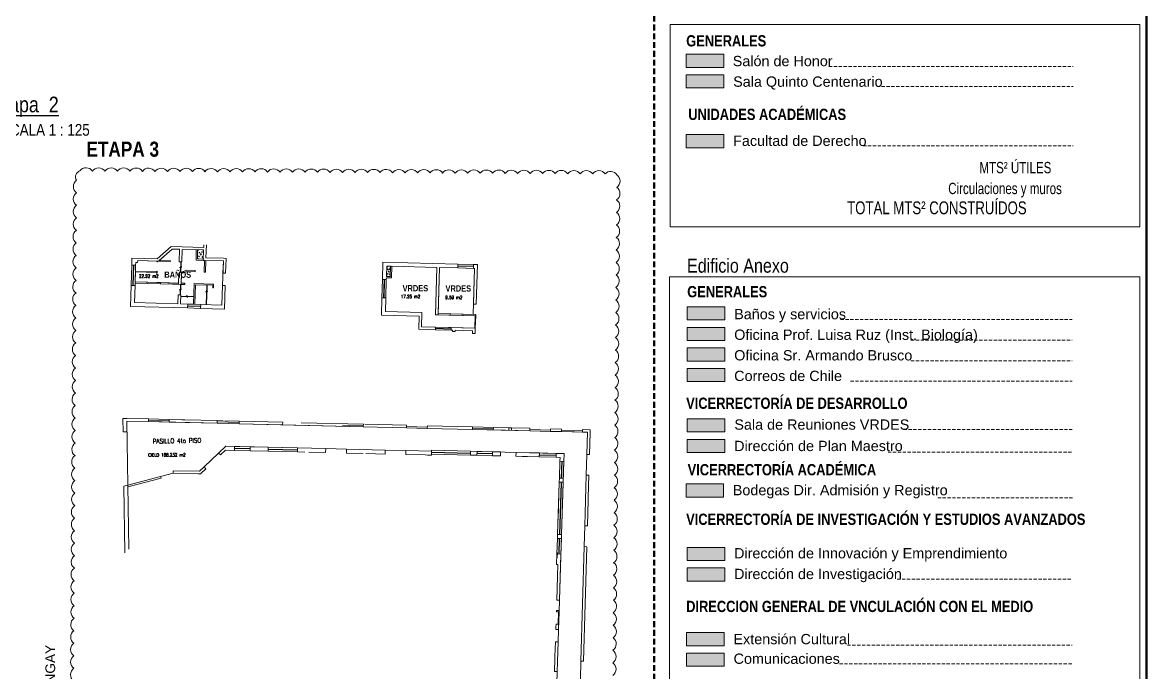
# Model space of a CAD drawing. Header units: millimetres. Extents: x -11418 to -10492, y 10656 to 11360.
# Drawn here: x -10578.1 to -10491.6, y 11215 to 11265.1 of the extents above; entities that cross this region are included whole.
import ezdxf

# ---------------------------------------------------------------- set-up
doc = ezdxf.new("R2010")
doc.units = ezdxf.units.MM
doc.linetypes.add('CONTINUA', pattern=[0])
doc.linetypes.add('DASHED2', pattern=[0.375, 0.25, -0.125])
doc.layers.get('0').update_dxf_attribs({"lineweight": 0})
for name, color, linetype, lineweight in [('0 RECINTOS SUBUTILIZADOS', 60, 'Continuous', 18), ('0_ id salas de clases', 7, 'Continuous', 9), ('0_ muros', 7, 'Continuous', 20), ('0_ muros 2', 7, 'Continuous', 9), ('0_ tabiques', 7, 'Continuous', 9), ('0_ ventanas', 250, 'Continuous', 0), ('MUROS', 7, 'Continuous', 18), ('proyección', 252, 'CONTINUA', 5)]:
    doc.layers.add(name, color=color, linetype=linetype, lineweight=lineweight)
for name, color, linetype in [('0.5 AMARILLO-MUROS', 2, 'Continuous'), ('CUBIERTA', 8, 'Continuous'), ('MURO EXISTENTE', 3, 'Continuous'), ('PAVIMENTOS', 8, 'Continuous'), ('TEXTO', 6, 'Continuous'), ('x_ hatch baños', 130, 'Continuous'), ('z2_ hatch direccioón de personal y perfeccionamiento académico', 56, 'Continuous'), ('z6_ hatch marketing y vínculos', 181, 'Continuous')]:
    doc.layers.add(name, color=color, linetype=linetype)
for name, color, linetype, true_color in [('HATCH DERECHO', 7, 'Continuous', 0x7f7848), ('y_ hatch salones generales', 7, 'Continuous', 0xdf5620), ('y_ salones', 7, 'Continuous', 0xe1da94), ('z3_ hatch procesos docentes', 7, 'Continuous', 0xe5a861), ('z4_ Dirección de investigación e innovación', 7, 'Continuous', 0xc6c8a7)]:
    doc.layers.add(name, color=color, linetype=linetype, true_color=true_color)
doc.styles.add('1', font='romans.shx', dxfattribs={"height": 40})
doc.styles.add('PATO', font='romans.shx', dxfattribs={"height": 0.22})
doc.styles.get("Standard").update_dxf_attribs({"font": 'romans.shx'})
doc.linetypes.add('BATTING', pattern='A,0.00254,-2.54,[134,ltypeshp.shx,S=2.54,R=0,X=-2.54,Y=0],-5.08,[134,ltypeshp.shx,S=2.54,R=180,X=2.54,Y=0],-2.54', length=10.16254)

msp = doc.modelspace()

# ---------------------------------------------------------------- hatches: boundary and pattern name
at = {"true_color": 0x997f56}
msp.add_hatch(color=45, dxfattribs=at).paths.add_polyline_path([(-10524.029, 11237.427), (-10524.029, 11238.435), (-10526.909, 11238.435), (-10526.909, 11237.427)])
at = {"true_color": 0xfc9369}
msp.add_hatch(color=21, dxfattribs=at).paths.add_polyline_path([(-10524.12, 11229.555), (-10527, 11229.555), (-10527, 11228.547), (-10524.12, 11228.547)])
at = {"layer": '0 RECINTOS SUBUTILIZADOS', "true_color": 0x96ff2e}
for points in [[(-10524.029, 11240.595), (-10524.029, 11241.603), (-10526.909, 11241.603), (-10526.909, 11240.595)], [(-10524.029, 11239.011), (-10524.029, 11240.019), (-10526.909, 11240.019), (-10526.909, 11239.011)]]:
    msp.add_hatch(color=70, dxfattribs=at).paths.add_polyline_path(points)
at = {"layer": 'HATCH DERECHO'}
msp.add_hatch(color=256, dxfattribs=at).paths.add_polyline_path([(-10524.109, 11255.424), (-10524.109, 11256.432), (-10526.989, 11256.432), (-10526.989, 11255.424)])
at = {"layer": 'x_ hatch baños'}
msp.add_hatch(color=256, dxfattribs=at).paths.add_polyline_path([(-10524.029, 11242.179), (-10524.029, 11243.187), (-10526.909, 11243.187), (-10526.909, 11242.179)])
at = {"layer": 'y_ hatch salones generales'}
msp.add_hatch(color=256, dxfattribs=at).paths.add_polyline_path([(-10524.109, 11262.611), (-10526.989, 11262.611), (-10526.989, 11261.603), (-10524.109, 11261.603)])
at = {"layer": 'y_ salones'}
msp.add_hatch(color=256, dxfattribs=at).paths.add_polyline_path([(-10524.109, 11260.019), (-10524.109, 11261.027), (-10526.989, 11261.027), (-10526.989, 11260.019)])
at = {"layer": 'z2_ hatch direccioón de personal y perfeccionamiento académico'}
for points in [[(-10524.029, 11234.559), (-10526.909, 11234.559), (-10526.909, 11233.551), (-10524.029, 11233.551)], [(-10524.029, 11231.967), (-10524.029, 11232.975), (-10526.909, 11232.975), (-10526.909, 11231.967)]]:
    msp.add_hatch(color=256, dxfattribs=at).paths.add_polyline_path(points)
at = {"layer": 'z4_ Dirección de investigación e innovación'}
for points in [[(-10524.029, 11223.664), (-10524.029, 11224.672), (-10526.909, 11224.672), (-10526.909, 11223.664)], [(-10524.029, 11222.08), (-10524.029, 11223.088), (-10526.909, 11223.088), (-10526.909, 11222.08)]]:
    msp.add_hatch(color=256, dxfattribs=at).paths.add_polyline_path(points)
at = {"layer": 'z6_ hatch marketing y vínculos'}
for points in [[(-10524.085, 11217.106), (-10524.085, 11218.114), (-10526.965, 11218.114), (-10526.965, 11217.106)], [(-10524.085, 11216.545), (-10526.965, 11216.545), (-10526.965, 11215.537), (-10524.085, 11215.537)]]:
    msp.add_hatch(color=256, dxfattribs=at).paths.add_polyline_path(points)

# ---------------------------------------------------------------- linework, layer by layer
for p, q in [((-10564.706, 11247.572), (-10564.729, 11246.771)), ((-10564.606, 11247.569), (-10564.626, 11246.868)), ((-10566.699, 11246.719), (-10566.701, 11246.669)), ((-10564.729, 11246.771), (-10564.167, 11246.756)), ((-10564.626, 11246.868), (-10564.164, 11246.856)), ((-10564.1, 11245.856), (-10564.071, 11246.753)), ((-10564, 11245.853), (-10563.971, 11246.751)), ((-10563.44, 11244.635), (-10563.433, 11244.837)), ((-10563.43, 11244.94), (-10563.43, 11244.94)), ((-10563.39, 11244.634), (-10563.38, 11244.938)), ((-10543.198, 11242.482), (-10546.097, 11242.565)), ((-10543.195, 11242.582), (-10546.094, 11242.666)), ((-10543.198, 11242.482), (-10543.195, 11242.582)), ((-10534.385, 11233.723), (-10534.985, 11233.738)), ((-10538.303, 11231.64), (-10539.629, 11231.672)), ((-10537.003, 11231.608), (-10538.303, 11231.64)), ((-10536.704, 11231.601), (-10537.003, 11231.608)), ((-10536.756, 11230.004), (-10536.714, 11231.303)), ((-10536.714, 11231.303), (-10536.704, 11231.601)), ((-10536.858, 11226.823), (-10536.765, 11229.704)), ((-10536.765, 11229.704), (-10536.756, 11230.004)), ((-10536.987, 11219.714), (-10536.984, 11219.814)), ((-10536.787, 11219.708), (-10536.987, 11219.714)), ((-10536.784, 11219.808), (-10536.984, 11219.814)), ((-10536.787, 11219.708), (-10536.784, 11219.808)), ((-10534.897, 11215.925), (-10535.097, 11215.931)), ((-10535.097, 11215.931), (-10534.897, 11215.925))]:
    msp.add_line(p, q)
at = {"color": 250, "linetype": 'DASHED2'}
msp.add_line((-10507.63, 11228.475), (-10497.162, 11228.475), dxfattribs=at)
at = {"color": 251, "linetype": 'CONTINUA', "lineweight": 50, "ltscale": 1.8, "flags": 128}
msp.add_lwpolyline([(-10687.871, 11171.972), (-10499.007, 11171.972, 0.414214), (-10491.562, 11179.416), (-10491.562, 11285.285), (-10687.871, 11285.285)], format="xyb", close=True, dxfattribs=at)
at = {"color": 251, "linetype": 'DASHED2', "lineweight": 50, "ltscale": 1.8, "flags": 128}
msp.add_lwpolyline([(-10529.471, 11171.972), (-10529.471, 11285.285)], dxfattribs=at)
for points in [[(-10526.989, 11262.611), (-10524.109, 11262.611), (-10524.109, 11261.603), (-10526.989, 11261.603)], [(-10526.989, 11262.611), (-10524.109, 11262.611), (-10524.109, 11261.603), (-10526.989, 11261.603)], [(-10526.989, 11262.611), (-10524.109, 11262.611), (-10524.109, 11261.603), (-10526.989, 11261.603)], [(-10526.989, 11261.027), (-10524.109, 11261.027), (-10524.109, 11260.019), (-10526.989, 11260.019)], [(-10526.989, 11261.027), (-10524.109, 11261.027), (-10524.109, 11260.019), (-10526.989, 11260.019)], [(-10526.989, 11256.432), (-10524.109, 11256.432), (-10524.109, 11255.424), (-10526.989, 11255.424)], [(-10526.909, 11243.187), (-10524.029, 11243.187), (-10524.029, 11242.179), (-10526.909, 11242.179)], [(-10526.909, 11241.603), (-10524.029, 11241.603), (-10524.029, 11240.595), (-10526.909, 11240.595)], [(-10526.909, 11240.019), (-10524.029, 11240.019), (-10524.029, 11239.011), (-10526.909, 11239.011)], [(-10526.909, 11238.435), (-10524.029, 11238.435), (-10524.029, 11237.427), (-10526.909, 11237.427)], [(-10526.909, 11234.559), (-10524.029, 11234.559), (-10524.029, 11233.551), (-10526.909, 11233.551)], [(-10526.909, 11234.559), (-10524.029, 11234.559), (-10524.029, 11233.551), (-10526.909, 11233.551)], [(-10526.909, 11232.975), (-10524.029, 11232.975), (-10524.029, 11231.967), (-10526.909, 11231.967)], [(-10527, 11229.555), (-10524.12, 11229.555), (-10524.12, 11228.547), (-10527, 11228.547)], [(-10527, 11229.555), (-10524.12, 11229.555), (-10524.12, 11228.547), (-10527, 11228.547)], [(-10526.909, 11224.672), (-10524.029, 11224.672), (-10524.029, 11223.664), (-10526.909, 11223.664)], [(-10526.909, 11223.088), (-10524.029, 11223.088), (-10524.029, 11222.08), (-10526.909, 11222.08)], [(-10526.965, 11218.114), (-10524.085, 11218.114), (-10524.085, 11217.106), (-10526.965, 11217.106)], [(-10526.965, 11216.545), (-10524.085, 11216.545), (-10524.085, 11215.537), (-10526.965, 11215.537)], [(-10526.965, 11216.545), (-10524.085, 11216.545), (-10524.085, 11215.537), (-10526.965, 11215.537)]]:
    msp.add_lwpolyline(points, close=True)
at = {"color": 250, "linetype": 'DASHED2'}
for points in [[(-10516.005, 11261.66), (-10497.197, 11261.66)], [(-10512.332, 11260.128), (-10497.197, 11260.128)], [(-10513.377, 11255.563), (-10497.197, 11255.563)], [(-10515.113, 11242.205), (-10497.277, 11242.205)], [(-10509.696, 11240.621), (-10497.277, 11240.621)], [(-10509.696, 11239.037), (-10497.277, 11239.037)], [(-10514.346, 11237.453), (-10497.277, 11237.453)], [(-10510.263, 11233.734), (-10497.277, 11233.734)], [(-10511.456, 11232.012), (-10497.277, 11232.012)], [(-10510.757, 11222.221), (-10497.277, 11222.221)], [(-10514.587, 11217.151), (-10497.277, 11217.151)], [(-10515.197, 11215.721), (-10497.277, 11215.721)]]:
    msp.add_lwpolyline(points, dxfattribs=at)
at = {"color": 3, "linetype": 'BATTING'}
msp.add_lwpolyline([(-10532.652, 11214.827, 0.520567), (-10532.644, 11215.79, 0.520567), (-10532.636, 11216.753, 0.520567), (-10532.628, 11217.715, 0.520567), (-10532.62, 11218.678, 0.520567), (-10532.612, 11219.641, 0.520567), (-10532.604, 11220.604, 0.520567), (-10532.596, 11221.566, 0.520567), (-10532.588, 11222.529, 0.520567), (-10532.58, 11223.492, 0.520567), (-10532.573, 11224.454, 0.520567), (-10532.565, 11225.417, 0.520567), (-10532.557, 11226.38, 0.520567), (-10532.549, 11227.343, 0.520567), (-10532.541, 11228.305, 0.520567), (-10532.533, 11229.268, 0.520567), (-10532.525, 11230.231, 0.520567), (-10532.517, 11231.194, 0.520567), (-10532.509, 11232.156, 0.520567), (-10532.501, 11233.119, 0.520567), (-10532.493, 11234.082, 0.520567), (-10532.485, 11235.044, 0.520567), (-10532.478, 11236.007, 0.520567), (-10532.47, 11236.97, 0.520567), (-10532.462, 11237.933, 0.520567), (-10532.454, 11238.895, 0.520567), (-10532.446, 11239.858, 0.520567), (-10532.438, 11240.821, 0.520567), (-10532.43, 11241.784, 0.520567), (-10532.422, 11242.746, 0.520567), (-10532.414, 11243.709, 0.520567), (-10532.406, 11244.672, 0.520567), (-10532.398, 11245.634, 0.520567), (-10532.39, 11246.597, 0.520567), (-10532.382, 11247.56, 0.520567), (-10532.375, 11248.523, 0.520567), (-10532.367, 11249.485, 0.520567), (-10532.359, 11250.448, 0.520567), (-10532.351, 11251.411, 0.520567), (-10532.343, 11252.373, 0.520567), (-10532.335, 11253.336, 0.520567), (-10533.232, 11253.407, 0.520567), (-10534.194, 11253.412, 0.520567), (-10535.157, 11253.418, 0.520567), (-10536.12, 11253.423, 0.520567), (-10537.083, 11253.428, 0.520567), (-10538.045, 11253.434, 0.520567), (-10539.008, 11253.439, 0.520567), (-10539.971, 11253.444, 0.520567), (-10540.934, 11253.45, 0.520567), (-10541.896, 11253.455, 0.520567), (-10542.859, 11253.461, 0.520567), (-10543.822, 11253.466, 0.520567), (-10544.784, 11253.471, 0.520567), (-10545.747, 11253.477, 0.520567), (-10546.71, 11253.482, 0.520567), (-10547.673, 11253.487, 0.520567), (-10548.635, 11253.493, 0.520567), (-10549.598, 11253.498, 0.520567), (-10550.561, 11253.504, 0.520567), (-10551.524, 11253.509, 0.520567), (-10552.486, 11253.514, 0.520567), (-10553.449, 11253.52, 0.520567), (-10554.412, 11253.525, 0.520567), (-10555.375, 11253.531, 0.520567), (-10556.337, 11253.536, 0.520567), (-10557.3, 11253.541, 0.520567), (-10558.263, 11253.547, 0.520567), (-10559.226, 11253.552, 0.520567), (-10560.188, 11253.557, 0.520567), (-10561.151, 11253.563, 0.520567), (-10562.114, 11253.568, 0.520567), (-10563.077, 11253.574, 0.520567), (-10564.039, 11253.579, 0.520567), (-10565.002, 11253.584, 0.520567), (-10565.965, 11253.59, 0.520567), (-10566.928, 11253.595, 0.520567), (-10567.89, 11253.6, 0.520567), (-10568.853, 11253.606, 0.520567), (-10569.816, 11253.611, 0.520567), (-10570.779, 11253.617, 0.520567), (-10571.741, 11253.622, 0.520567), (-10572.704, 11253.627, 0.520567), (-10573.667, 11253.633, 0.520567), (-10573.916, 11252.916, 0.520567), (-10573.922, 11251.953, 0.520567), (-10573.927, 11250.991, 0.520567), (-10573.933, 11250.028, 0.520567), (-10573.939, 11249.065, 0.520567), (-10573.944, 11248.102, 0.520567), (-10573.95, 11247.14, 0.520567), (-10573.956, 11246.177, 0.520567), (-10573.962, 11245.214, 0.520567), (-10573.967, 11244.252, 0.520567), (-10573.973, 11243.289, 0.520567), (-10573.979, 11242.326, 0.520567), (-10573.985, 11241.363, 0.520567), (-10573.99, 11240.401, 0.520567), (-10573.996, 11239.438, 0.520567), (-10574.002, 11238.475, 0.520567), (-10574.008, 11237.512, 0.520567), (-10574.013, 11236.55, 0.520567), (-10574.019, 11235.587, 0.520567), (-10574.025, 11234.624, 0.520567), (-10574.03, 11233.661, 0.520567), (-10574.036, 11232.699, 0.520567), (-10574.042, 11231.736, 0.520567), (-10574.048, 11230.773, 0.520567), (-10574.053, 11229.81, 0.520567), (-10574.059, 11228.848, 0.520567), (-10574.065, 11227.885, 0.520567), (-10574.071, 11226.922, 0.520567), (-10574.076, 11225.959, 0.520567), (-10574.082, 11224.997, 0.520567), (-10574.088, 11224.034, 0.520567), (-10574.093, 11223.071, 0.520567), (-10574.099, 11222.108, 0.520567), (-10574.105, 11221.146, 0.520567), (-10574.111, 11220.183, 0.520567), (-10574.116, 11219.22, 0.520567), (-10574.122, 11218.258, 0.520567), (-10574.128, 11217.295, 0.520567), (-10574.134, 11216.332, 0.520567), (-10574.139, 11215.369, 0.520567), (-10574.145, 11214.407, 0.520567)], format="xyb", dxfattribs=at)
for points in [[(-10562.683, 11244.816), (-10562.622, 11246.715), (-10563.971, 11246.751), (-10564, 11245.853), (-10564.1, 11245.856), (-10564.071, 11246.753), (-10564.729, 11246.771), (-10564.706, 11247.572), (-10565.805, 11247.603), (-10565.833, 11246.645), (-10566.033, 11246.651), (-10566.005, 11247.609), (-10566.564, 11247.625), (-10567.563, 11246.743), (-10566.699, 11246.719), (-10566.701, 11246.669), (-10567.701, 11246.697), (-10567.703, 11246.631), (-10567.733, 11246.632), (-10567.731, 11246.698), (-10569.22, 11246.735), (-10569.224, 11246.595), (-10569.374, 11246.599), (-10569.38, 11246.384), (-10569.393, 11245.905), (-10567.755, 11245.862), (-10567.753, 11245.932), (-10567.723, 11245.931), (-10567.728, 11245.761), (-10567.758, 11245.762), (-10567.756, 11245.832), (-10569.394, 11245.875), (-10569.416, 11245.11), (-10566.08, 11245.014), (-10566.058, 11245.769), (-10565.436, 11245.992), (-10564.797, 11245.975), (-10564.799, 11245.875), (-10565.416, 11245.893), (-10565.858, 11245.734), (-10565.877, 11245.008), (-10565.588, 11245.003), (-10565.591, 11244.899), (-10569.419, 11245.01), (-10569.425, 11244.81), (-10569.462, 11243.51), (-10566.126, 11243.414), (-10566.106, 11244.114), (-10565.906, 11244.108), (-10565.926, 11243.409), (-10565.364, 11243.392), (-10564.914, 11243.379), (-10564.869, 11244.979), (-10563.38, 11244.938), (-10563.39, 11244.634), (-10563.44, 11244.635), (-10563.433, 11244.837), (-10564.772, 11244.876), (-10564.815, 11243.377), (-10564.365, 11243.364), (-10562.731, 11243.317), (-10562.683, 11244.816)], [(-10550.149, 11242.832), (-10550.119, 11243.876), (-10550.079, 11245.275), (-10550.075, 11245.419), (-10549.675, 11245.409), (-10549.649, 11246.308), (-10546.179, 11246.216), (-10546.297, 11242.571), (-10543.198, 11242.482), (-10543.229, 11241.533), (-10547.382, 11241.652), (-10547.351, 11242.752), (-10550.149, 11242.832)], [(-10543.28, 11246.14), (-10543.394, 11242.588), (-10546.094, 11242.666), (-10545.979, 11246.211), (-10544.578, 11246.174), (-10543.28, 11246.14)], [(-10535.137, 11214.531), (-10535.097, 11215.931), (-10534.843, 11224.731), (-10534.797, 11226.33), (-10534.685, 11230.23), (-10534.639, 11231.829), (-10534.59, 11233.528), (-10536.589, 11233.577), (-10537.445, 11233.598), (-10539.044, 11233.637), (-10543.443, 11233.744), (-10546.927, 11233.829), (-10548.527, 11233.868), (-10551.851, 11233.95), (-10558.063, 11234.101), (-10561.412, 11234.182), (-10563.098, 11234.223), (-10568.396, 11234.353), (-10570.059, 11234.393), (-10569.982, 11229.453), (-10567.453, 11230.12), (-10566.481, 11230.376), (-10566.476, 11230.576), (-10564.458, 11230.527), (-10564.106, 11230.863), (-10562.99, 11231.925), (-10562.432, 11232.457), (-10559.162, 11232.377), (-10554.743, 11232.269), (-10553.143, 11232.23), (-10550.169, 11232.158), (-10548.569, 11232.119), (-10546.595, 11232.071), (-10546.593, 11232.141), (-10543.594, 11232.069), (-10540.095, 11231.984), (-10536.996, 11231.908), (-10536.395, 11231.893), (-10536.414, 11231.294), (-10536.466, 11229.695), (-10536.595, 11225.657), (-10536.758, 11220.607), (-10536.787, 11219.708), (-10536.831, 11218.359), (-10536.861, 11217.409), (-10536.935, 11215.114), (-10536.966, 11214.164)]]:
    msp.add_lwpolyline(points, dxfattribs=at)
for points in [[(-10567.737, 11246.632), (-10567.703, 11246.631)], [(-10567.733, 11246.632), (-10567.731, 11246.698)], [(-10567.703, 11246.631), (-10567.701, 11246.697)], [(-10567.618, 11246.695), (-10566.701, 11246.669)], [(-10567.563, 11246.743), (-10566.699, 11246.719)], [(-10567.756, 11245.832), (-10569.394, 11245.875)], [(-10567.755, 11245.862), (-10569.393, 11245.905)], [(-10567.758, 11245.762), (-10567.756, 11245.832)], [(-10567.758, 11245.762), (-10567.728, 11245.761)], [(-10567.755, 11245.862), (-10567.753, 11245.932)], [(-10567.753, 11245.932), (-10567.723, 11245.931)], [(-10567.728, 11245.761), (-10567.723, 11245.931)], [(-10564, 11245.853), (-10564.1, 11245.856)], [(-10567.458, 11244.953), (-10569.419, 11245.01)], [(-10567.455, 11245.053), (-10569.416, 11245.11)], [(-10567.455, 11245.053), (-10567.458, 11244.953)], [(-10566.083, 11244.914), (-10567.458, 11244.953)], [(-10566.08, 11245.014), (-10567.455, 11245.053)], [(-10565.591, 11244.899), (-10565.88, 11244.908)], [(-10565.588, 11245.003), (-10565.877, 11245.008)], [(-10565.588, 11245.003), (-10565.591, 11244.899)], [(-10564.914, 11243.379), (-10564.869, 11244.979)], [(-10563.38, 11244.938), (-10564.869, 11244.979)], [(-10564.815, 11243.377), (-10564.772, 11244.876)], [(-10563.433, 11244.837), (-10564.771, 11244.876)], [(-10563.44, 11244.635), (-10563.39, 11244.634)]]:
    msp.add_lwpolyline(points)
at = {"linetype": 'BATTING'}
for points in [[(-10562.615, 11246.915), (-10562.415, 11246.91)], [(-10543.371, 11246.442), (-10543.07, 11246.434)], [(-10570.062, 11234.593), (-10570.362, 11234.601)], [(-10547.102, 11231.783), (-10546.902, 11231.778)], [(-10564.563, 11230.33), (-10564.38, 11230.325)], [(-10534.539, 11228.324), (-10534.534, 11228.524)], [(-10536.784, 11219.808), (-10536.984, 11219.814), (-10536.984, 11219.794)], [(-10537.024, 11218.564), (-10537.018, 11218.764)], [(-10537.105, 11216.069), (-10537.098, 11216.269)]]:
    msp.add_lwpolyline(points, dxfattribs=at)
at = {"layer": '0 RECINTOS SUBUTILIZADOS', "color": 0}
msp.add_line((-10551.851, 11231.899), (-10553.151, 11231.93), dxfattribs=at)
at = {"layer": '0.5 AMARILLO-MUROS', "color": 8}
msp.add_line((-10564.726, 11246.871), (-10564.726, 11246.871), dxfattribs=at)
at = {"layer": '0.5 AMARILLO-MUROS'}
msp.add_line((-10562.741, 11243.017), (-10562.741, 11243.017), dxfattribs=at)
at = {"layer": '0_ muros'}
for p, q in [((-10567.717, 11246.874), (-10566.637, 11247.827)), ((-10567.618, 11246.695), (-10566.564, 11247.625)), ((-10564.138, 11247.755), (-10566.637, 11247.827)), ((-10566.005, 11247.609), (-10566.564, 11247.625)), ((-10566.005, 11247.609), (-10566.033, 11246.651)), ((-10565.805, 11247.603), (-10565.833, 11246.645)), ((-10564.144, 11247.556), (-10565.805, 11247.603)), ((-10564.144, 11247.556), (-10564.167, 11246.756)), ((-10564.132, 11247.955), (-10564.138, 11247.755)), ((-10563.961, 11246.95), (-10563.932, 11247.95)), ((-10569.665, 11246.931), (-10569.68, 11246.392)), ((-10567.717, 11246.874), (-10569.664, 11246.931)), ((-10569.38, 11246.384), (-10569.374, 11246.599)), ((-10569.224, 11246.595), (-10569.374, 11246.599)), ((-10569.224, 11246.595), (-10569.22, 11246.735)), ((-10567.618, 11246.695), (-10569.22, 11246.735)), ((-10564.167, 11246.756), (-10562.622, 11246.715)), ((-10563.961, 11246.95), (-10562.615, 11246.915)), ((-10562.652, 11245.765), (-10562.622, 11246.715)), ((-10562.452, 11245.759), (-10562.415, 11246.91)), ((-10550.379, 11245.284), (-10550.34, 11246.627)), ((-10550.34, 11246.627), (-10544.57, 11246.474)), ((-10569.38, 11246.384), (-10569.68, 11246.392)), ((-10566.058, 11245.769), (-10566.083, 11244.914)), ((-10565.858, 11245.734), (-10565.88, 11244.908)), ((-10564.799, 11245.875), (-10564.796, 11245.975)), ((-10562.452, 11245.759), (-10562.652, 11245.765)), ((-10549.772, 11245.511), (-10549.749, 11246.311)), ((-10549.675, 11245.409), (-10549.649, 11246.308)), ((-10549.649, 11246.308), (-10546.179, 11246.216)), ((-10546.297, 11242.571), (-10546.179, 11246.216)), ((-10546.097, 11242.566), (-10545.979, 11246.211)), ((-10545.979, 11246.211), (-10544.578, 11246.174)), ((-10544.57, 11246.474), (-10544.578, 11246.174)), ((-10543.369, 11243.388), (-10543.28, 11246.14)), ((-10543.169, 11243.382), (-10543.07, 11246.434)), ((-10569.725, 11244.818), (-10569.771, 11243.219)), ((-10569.425, 11244.81), (-10569.725, 11244.818)), ((-10569.462, 11243.51), (-10569.425, 11244.81)), ((-10565.88, 11244.908), (-10566.083, 11244.914)), ((-10562.731, 11243.317), (-10562.683, 11244.816)), ((-10562.483, 11244.81), (-10562.683, 11244.816)), ((-10562.541, 11243.011), (-10562.483, 11244.81)), ((-10550.079, 11245.275), (-10550.379, 11245.284)), ((-10550.079, 11245.275), (-10550.075, 11245.419)), ((-10550.075, 11245.419), (-10549.675, 11245.409)), ((-10550.072, 11245.519), (-10549.772, 11245.511)), ((-10566.106, 11244.114), (-10566.126, 11243.414)), ((-10565.906, 11244.108), (-10566.106, 11244.114)), ((-10565.906, 11244.108), (-10565.926, 11243.409)), ((-10565.373, 11243.092), (-10569.771, 11243.219)), ((-10566.126, 11243.414), (-10569.462, 11243.51)), ((-10565.364, 11243.392), (-10565.926, 11243.409)), ((-10565.373, 11243.092), (-10565.364, 11243.392)), ((-10564.373, 11243.064), (-10564.365, 11243.364)), ((-10562.731, 11243.317), (-10564.365, 11243.364)), ((-10550.458, 11242.541), (-10550.419, 11243.884)), ((-10550.119, 11243.876), (-10550.419, 11243.884)), ((-10550.149, 11242.832), (-10550.119, 11243.876)), ((-10543.169, 11243.382), (-10543.369, 11243.388)), ((-10562.541, 11243.011), (-10564.373, 11243.064)), ((-10547.559, 11242.458), (-10550.458, 11242.541)), ((-10547.351, 11242.752), (-10550.149, 11242.832)), ((-10547.588, 11241.458), (-10547.559, 11242.458)), ((-10547.382, 11241.652), (-10547.351, 11242.752)), ((-10546.097, 11242.565), (-10546.297, 11242.571)), ((-10546.288, 11241.421), (-10547.588, 11241.458)), ((-10546.283, 11241.621), (-10547.382, 11241.652)), ((-10546.283, 11241.621), (-10546.288, 11241.421)), ((-10545.083, 11241.586), (-10545.089, 11241.386)), ((-10544.989, 11241.383), (-10545.089, 11241.386)), ((-10543.229, 11241.533), (-10545.083, 11241.586)), ((-10544.989, 11241.383), (-10544.992, 11241.283)), ((-10544.792, 11241.278), (-10544.789, 11241.378)), ((-10543.435, 11241.339), (-10544.789, 11241.378)), ((-10543.242, 11241.133), (-10543.229, 11241.533)), ((-10544.792, 11241.278), (-10544.992, 11241.283)), ((-10543.442, 11241.139), (-10543.435, 11241.339)), ((-10543.242, 11241.133), (-10543.442, 11241.139)), ((-10570.362, 11234.601), (-10570.346, 11233.572)), ((-10568.392, 11234.553), (-10570.062, 11234.593)), ((-10568.396, 11234.353), (-10568.392, 11234.553)), ((-10566.797, 11234.314), (-10566.792, 11234.514)), ((-10566.792, 11234.514), (-10565.792, 11234.489)), ((-10565.792, 11234.489), (-10565.592, 11234.484)), ((-10565.792, 11234.489), (-10565.792, 11234.489)), ((-10565.592, 11234.484), (-10565.592, 11234.484)), ((-10565.592, 11234.484), (-10563.093, 11234.423)), ((-10563.093, 11234.423), (-10563.098, 11234.223)), ((-10570.346, 11233.572), (-10570.046, 11233.576)), ((-10570.046, 11233.576), (-10570.059, 11234.393)), ((-10570.059, 11234.393), (-10568.396, 11234.353)), ((-10563.098, 11234.223), (-10566.797, 11234.314)), ((-10551.845, 11234.149), (-10551.851, 11233.949)), ((-10548.527, 11233.868), (-10551.851, 11233.95)), ((-10551.845, 11234.15), (-10551.845, 11234.15)), ((-10548.522, 11234.068), (-10551.745, 11234.148)), ((-10548.527, 11233.868), (-10548.522, 11234.068)), ((-10546.922, 11234.029), (-10546.927, 11233.829)), ((-10546.927, 11233.829), (-10543.443, 11233.744)), ((-10543.438, 11233.944), (-10546.922, 11234.029)), ((-10543.443, 11233.744), (-10543.438, 11233.944)), ((-10541.844, 11233.705), (-10541.839, 11233.905)), ((-10539.044, 11233.637), (-10541.844, 11233.705)), ((-10541.839, 11233.905), (-10540.639, 11233.876)), ((-10540.644, 11233.676), (-10540.638, 11233.876)), ((-10540.639, 11233.876), (-10539.039, 11233.837)), ((-10540.438, 11233.871), (-10540.638, 11233.876)), ((-10540.438, 11233.871), (-10540.638, 11233.876)), ((-10540.444, 11233.671), (-10540.438, 11233.871)), ((-10539.039, 11233.837), (-10539.044, 11233.637)), ((-10537.445, 11233.598), (-10537.44, 11233.798)), ((-10536.589, 11233.577), (-10537.445, 11233.598)), ((-10537.44, 11233.798), (-10536.584, 11233.777)), ((-10536.584, 11233.777), (-10536.589, 11233.577)), ((-10534.989, 11233.538), (-10534.985, 11233.738)), ((-10534.985, 11233.738), (-10534.385, 11233.723)), ((-10534.39, 11233.523), (-10534.385, 11233.723)), ((-10534.59, 11233.528), (-10534.989, 11233.538)), ((-10534.639, 11231.829), (-10534.59, 11233.528)), ((-10534.39, 11233.523), (-10534.439, 11231.823)), ((-10562.99, 11231.925), (-10562.432, 11232.457)), ((-10562.849, 11231.783), (-10562.99, 11231.925)), ((-10562.457, 11232.157), (-10562.849, 11231.783)), ((-10561.768, 11232.14), (-10562.457, 11232.157)), ((-10562.432, 11232.457), (-10561.761, 11232.44)), ((-10561.761, 11232.44), (-10561.768, 11232.14)), ((-10560.568, 11232.111), (-10560.561, 11232.411)), ((-10559.169, 11232.077), (-10560.568, 11232.111)), ((-10560.561, 11232.411), (-10559.162, 11232.377)), ((-10559.162, 11232.377), (-10559.169, 11232.077)), ((-10556.92, 11232.022), (-10556.912, 11232.322)), ((-10556.35, 11232.008), (-10556.92, 11232.022)), ((-10556.912, 11232.322), (-10554.743, 11232.269)), ((-10554.75, 11231.969), (-10556.05, 11232.001)), ((-10554.743, 11232.269), (-10554.75, 11231.969)), ((-10553.143, 11232.23), (-10553.151, 11231.93)), ((-10550.169, 11232.158), (-10553.143, 11232.23)), ((-10551.651, 11231.893), (-10551.651, 11231.894)), ((-10551.651, 11231.894), (-10550.176, 11231.858)), ((-10550.176, 11231.858), (-10550.169, 11232.158)), ((-10548.577, 11231.819), (-10548.569, 11232.119)), ((-10548.569, 11232.119), (-10546.595, 11232.071)), ((-10546.595, 11232.071), (-10546.602, 11231.771)), ((-10543.601, 11231.769), (-10543.594, 11232.069)), ((-10543.594, 11232.069), (-10543.094, 11232.057)), ((-10543.094, 11232.057), (-10543.101, 11231.757)), ((-10541.894, 11232.027), (-10541.902, 11231.728)), ((-10541.295, 11232.013), (-10541.894, 11232.027)), ((-10541.302, 11231.713), (-10541.295, 11232.013)), ((-10540.102, 11231.684), (-10540.095, 11231.984)), ((-10540.095, 11231.984), (-10538.295, 11231.94)), ((-10538.295, 11231.94), (-10538.303, 11231.64)), ((-10537.003, 11231.608), (-10536.996, 11231.908)), ((-10536.996, 11231.908), (-10536.395, 11231.893)), ((-10536.395, 11231.893), (-10536.414, 11231.294)), ((-10534.439, 11231.823), (-10534.639, 11231.829)), ((-10547.102, 11231.783), (-10548.577, 11231.819)), ((-10546.602, 11231.771), (-10546.902, 11231.778)), ((-10543.101, 11231.757), (-10543.601, 11231.769)), ((-10541.902, 11231.728), (-10541.302, 11231.713)), ((-10538.303, 11231.64), (-10540.102, 11231.684)), ((-10536.704, 11231.601), (-10537.003, 11231.608)), ((-10536.714, 11231.303), (-10536.704, 11231.601)), ((-10536.414, 11231.294), (-10536.714, 11231.303)), ((-10566.476, 11230.576), (-10566.481, 11230.376)), ((-10566.481, 11230.376), (-10564.563, 11230.33)), ((-10564.458, 11230.527), (-10566.476, 11230.576)), ((-10564.106, 11230.863), (-10564.458, 11230.527)), ((-10564.38, 11230.325), (-10563.965, 11230.721)), ((-10563.965, 11230.721), (-10564.106, 11230.863)), ((-10534.685, 11230.23), (-10534.797, 11226.33)), ((-10534.485, 11230.224), (-10534.685, 11230.23)), ((-10534.534, 11228.524), (-10534.485, 11230.224)), ((-10570.281, 11229.374), (-10569.982, 11229.453)), ((-10570.201, 11224.247), (-10570.281, 11229.374)), ((-10569.982, 11229.453), (-10569.906, 11224.539)), ((-10536.765, 11229.704), (-10536.756, 11230.004)), ((-10536.466, 11229.695), (-10536.765, 11229.704)), ((-10536.756, 11230.004), (-10536.456, 11229.994)), ((-10536.456, 11229.994), (-10536.466, 11229.695)), ((-10534.597, 11226.325), (-10534.539, 11228.324)), ((-10534.797, 11226.33), (-10534.597, 11226.325)), ((-10536.905, 11225.367), (-10536.895, 11225.667)), ((-10536.605, 11225.357), (-10536.905, 11225.367)), ((-10536.895, 11225.667), (-10536.595, 11225.657)), ((-10536.595, 11225.657), (-10536.605, 11225.357)), ((-10536.943, 11224.168), (-10536.969, 11223.368)), ((-10536.644, 11224.158), (-10536.943, 11224.168)), ((-10536.758, 11220.607), (-10536.643, 11224.158)), ((-10536.644, 11224.158), (-10536.644, 11224.158)), ((-10535.097, 11215.931), (-10534.843, 11224.731)), ((-10534.643, 11224.725), (-10534.897, 11215.925)), ((-10534.843, 11224.731), (-10534.643, 11224.725)), ((-10536.969, 11223.368), (-10536.869, 11223.365)), ((-10536.958, 11220.613), (-10536.869, 11223.365)), ((-10536.869, 11223.365), (-10536.869, 11223.365)), ((-10536.758, 11220.607), (-10536.958, 11220.613)), ((-10537.031, 11218.364), (-10537.024, 11218.564)), ((-10536.831, 11218.359), (-10537.031, 11218.364)), ((-10536.818, 11218.758), (-10537.018, 11218.764)), ((-10536.831, 11218.359), (-10536.818, 11218.758)), ((-10537.098, 11216.269), (-10537.061, 11217.415)), ((-10536.861, 11217.409), (-10537.061, 11217.415)), ((-10536.935, 11215.114), (-10536.861, 11217.409)), ((-10537.135, 11215.119), (-10537.105, 11216.069)), ((-10534.897, 11215.925), (-10535.097, 11215.931)), ((-10536.935, 11215.114), (-10537.135, 11215.119))]:
    msp.add_line(p, q, dxfattribs=at)
for points in [[(-10565.833, 11246.645), (-10566.033, 11246.651)], [(-10565.436, 11245.992), (-10566.058, 11245.769)], [(-10565.416, 11245.893), (-10565.858, 11245.734)], [(-10564.797, 11245.975), (-10565.436, 11245.992)], [(-10564.799, 11245.875), (-10565.416, 11245.893)], [(-10550.072, 11245.519), (-10550.051, 11246.318), (-10549.749, 11246.31)], [(-10543.371, 11246.442), (-10543.38, 11246.142), (-10543.28, 11246.14), (-10543.28, 11246.14)]]:
    msp.add_lwpolyline(points, dxfattribs=at)
at = {"layer": '0_ muros 2'}
for p, q in [((-10568.392, 11234.553), (-10566.792, 11234.514)), ((-10563.093, 11234.423), (-10562.626, 11234.412)), ((-10568.396, 11234.353), (-10566.797, 11234.314)), ((-10563.098, 11234.223), (-10561.412, 11234.182)), ((-10562.506, 11234.409), (-10561.405, 11234.382)), ((-10561.412, 11234.182), (-10551.851, 11233.949)), ((-10561.405, 11234.382), (-10558.058, 11234.301)), ((-10558.063, 11234.101), (-10556.3, 11234.058)), ((-10556.625, 11234.266), (-10551.845, 11234.149)), ((-10548.527, 11233.868), (-10546.927, 11233.829)), ((-10543.443, 11233.744), (-10541.844, 11233.705)), ((-10543.438, 11233.944), (-10541.839, 11233.905)), ((-10539.044, 11233.637), (-10537.445, 11233.598)), ((-10536.589, 11233.577), (-10534.989, 11233.538)), ((-10561.768, 11232.14), (-10560.568, 11232.111)), ((-10560.561, 11232.411), (-10561.761, 11232.44)), ((-10559.169, 11232.077), (-10556.92, 11232.022)), ((-10559.162, 11232.377), (-10556.912, 11232.322)), ((-10543.601, 11231.769), (-10546.6, 11231.842)), ((-10543.594, 11232.069), (-10546.593, 11232.142)), ((-10541.894, 11232.027), (-10543.094, 11232.057)), ((-10536.996, 11231.908), (-10538.295, 11231.94)), ((-10541.902, 11231.728), (-10543.101, 11231.757)), ((-10537.003, 11231.608), (-10538.303, 11231.64)), ((-10536.714, 11231.303), (-10536.756, 11230.004)), ((-10536.414, 11231.294), (-10536.456, 11229.994)), ((-10536.767, 11229.633), (-10536.895, 11225.667)), ((-10536.467, 11229.623), (-10536.595, 11225.657)), ((-10536.905, 11225.367), (-10536.943, 11224.168)), ((-10536.605, 11225.357), (-10536.644, 11224.158))]:
    msp.add_line(p, q, dxfattribs=at)
at = {"layer": '0_ tabiques'}
for p, q in [((-10569.982, 11229.453), (-10567.453, 11230.12)), ((-10567.423, 11230.004), (-10567.453, 11230.12)), ((-10569.98, 11229.329), (-10567.423, 11230.004))]:
    msp.add_line(p, q, dxfattribs=at)
at = {"layer": '0_ ventanas'}
for p, q in [((-10569.68, 11246.392), (-10569.725, 11244.818)), ((-10569.545, 11246.388), (-10569.59, 11244.814)), ((-10569.56, 11244.814), (-10569.515, 11246.388)), ((-10569.425, 11244.81), (-10569.38, 11246.384)), ((-10543.38, 11246.142), (-10544.578, 11246.174)), ((-10543.377, 11246.277), (-10544.575, 11246.309)), ((-10544.574, 11246.339), (-10543.374, 11246.307)), ((-10544.57, 11246.474), (-10543.371, 11246.442)), ((-10550.419, 11243.884), (-10550.379, 11245.284)), ((-10550.284, 11243.881), (-10550.244, 11245.28)), ((-10550.214, 11245.279), (-10550.254, 11243.88)), ((-10550.079, 11245.275), (-10550.119, 11243.876)), ((-10565.373, 11243.092), (-10564.373, 11243.064)), ((-10565.369, 11243.227), (-10564.369, 11243.199)), ((-10565.368, 11243.257), (-10564.369, 11243.229)), ((-10565.364, 11243.392), (-10564.365, 11243.364)), ((-10546.288, 11241.421), (-10545.089, 11241.386)), ((-10546.286, 11241.506), (-10545.086, 11241.471)), ((-10545.086, 11241.501), (-10546.285, 11241.536)), ((-10545.083, 11241.586), (-10546.283, 11241.621)), ((-10568.394, 11234.453), (-10566.795, 11234.414)), ((-10563.096, 11234.323), (-10561.41, 11234.282)), ((-10553.447, 11234.088), (-10551.848, 11234.049)), ((-10548.524, 11233.968), (-10546.924, 11233.929)), ((-10541.841, 11233.805), (-10543.441, 11233.844)), ((-10539.041, 11233.737), (-10537.442, 11233.698)), ((-10536.586, 11233.677), (-10534.987, 11233.638)), ((-10561.765, 11232.275), (-10560.565, 11232.246)), ((-10561.764, 11232.305), (-10560.564, 11232.276)), ((-10556.916, 11232.157), (-10559.166, 11232.212)), ((-10556.916, 11232.187), (-10559.165, 11232.242)), ((-10543.598, 11231.904), (-10546.597, 11231.977)), ((-10543.597, 11231.934), (-10546.596, 11232.007)), ((-10541.898, 11231.863), (-10543.098, 11231.892)), ((-10541.898, 11231.892), (-10543.097, 11231.922)), ((-10537, 11231.743), (-10538.3, 11231.775)), ((-10536.999, 11231.773), (-10538.299, 11231.805)), ((-10536.579, 11231.299), (-10536.621, 11230)), ((-10536.549, 11231.298), (-10536.591, 11229.999)), ((-10536.632, 11229.628), (-10536.76, 11225.663)), ((-10536.602, 11229.627), (-10536.73, 11225.662)), ((-10536.77, 11225.363), (-10536.809, 11224.163)), ((-10536.74, 11225.362), (-10536.779, 11224.162))]:
    msp.add_line(p, q, dxfattribs=at)
at = {"layer": 'CUBIERTA'}
for p, q in [((-10564.629, 11246.768), (-10564.629, 11246.768)), ((-10564.16, 11247.006), (-10564.16, 11247.006)), ((-10536.939, 11224.268), (-10536.952, 11223.86))]:
    msp.add_line(p, q, dxfattribs=at)
at = {"layer": 'CUBIERTA', "color": 8}
for points in [[(-10565.937, 11246.188), (-10565.936, 11246.238), (-10565.836, 11246.235), (-10565.834, 11246.287)], [(-10565.983, 11244.461), (-10565.981, 11244.511), (-10565.881, 11244.508), (-10565.88, 11244.56)], [(-10565.355, 11243.931), (-10565.405, 11243.933), (-10565.402, 11244.033), (-10565.454, 11244.034)], [(-10563.938, 11244.303), (-10563.936, 11244.353), (-10563.836, 11244.349), (-10563.835, 11244.402)]]:
    msp.add_lwpolyline(points, dxfattribs=at)
at = {"layer": 'MURO EXISTENTE', "color": 8, "linetype": 'DASHED2', "ltscale": 0.04}
for points in [[(-10564.626, 11246.868), (-10564.144, 11247.556)], [(-10564.606, 11247.569), (-10564.164, 11246.856)], [(-10549.749, 11246.31), (-10550.072, 11245.519)], [(-10550.051, 11246.318), (-10549.772, 11245.511)]]:
    msp.add_lwpolyline(points, dxfattribs=at)
at = {"layer": 'MUROS'}
for p, q in [((-10561.407, 11234.382), (-10561.412, 11234.182)), ((-10558.063, 11234.101), (-10561.412, 11234.182)), ((-10558.063, 11234.101), (-10558.058, 11234.301))]:
    msp.add_line(p, q, dxfattribs=at)
at = {"layer": 'PAVIMENTOS', "color": 8}
for points in [[(-10565.897, 11245.827), (-10565.875, 11246.646)], [(-10565.921, 11244.909), (-10565.942, 11244.109)], [(-10563.915, 11243.351), (-10563.872, 11244.85)], [(-10565.909, 11243.997), (-10564.898, 11243.968)]]:
    msp.add_lwpolyline(points, dxfattribs=at)
at = {"layer": 'proyección', "color": 251}
msp.add_lwpolyline([(-10528.232, 11249.334), (-10528.232, 11264.905), (-10492.08, 11264.905), (-10492.08, 11249.334), (-10528.232, 11249.334)], dxfattribs=at)
msp.add_lwpolyline([(-10528.294, 11245.479), (-10492.08, 11245.479), (-10492.08, 11203.347), (-10528.294, 11203.347)], close=True, dxfattribs=at)
at = {"layer": 'z3_ hatch procesos docentes'}
for p, q in [((-10543.229, 11241.533), (-10543.202, 11242.482)), ((-10536.818, 11218.758), (-10536.791, 11219.708))]:
    msp.add_line(p, q, dxfattribs=at)

# ---------------------------------------------------------------- texts
at = {"attachment_point": 1}
for s, insert, char_height, width, style in [('{\\fSwis721 Cn BT|b1|i0|c0|p34;\\C250;GENERALES}', (-10526.994, 11264.081), 0.864, 40.59236, 'PATO'), ('{\\fSwis721 Lt BT|b0|i0|c0|p34;Salón de Honor }', (-10523.414, 11262.488), 0.792, 29.59183, 'PATO'), ('{\\fSwis721 Lt BT|b0|i0|c0|p34;Sala Quinto Centenario }', (-10523.381, 11260.905), 0.792, 29.59183, 'PATO'), ('{\\fSwis721 Cn BT|b1|i0|c0|p34;\\C250;UNIDADES ACADÉMICAS}', (-10526.833, 11258.422), 0.864, 40.59236, 'PATO'), ('{\\fSwis721 Lt BT|b0|i0|c0|p34;Facultad de Derecho}', (-10523.384, 11256.353), 0.792, 29.59183, 'PATO'), ('{\\fSwis721 LtCn BT|b0|i0|c0|p34;TOTAL MTS² CONSTRUÍDOS            }', (-10514.606, 11251.295), 0.99024, 35.6149, '1'), ('{\\fSwis721 Cn BT|b1|i0|c0|p34;\\C250;GENERALES}', (-10526.916, 11244.779), 0.864, 40.59236, 'PATO'), ('{\\fSwis721 Lt BT|b0|i0|c0|p34;Baños y servicios}', (-10523.302, 11243.017), 0.792, 29.59183, 'PATO'), ('{\\fSwis721 Lt BT|b0|i0|c0|p34;Oficina Prof. Luisa Ruz (Inst. Biología)}', (-10523.302, 11241.433), 0.792, 29.59183, 'PATO'), ('{\\fSwis721 Lt BT|b0|i0|c0|p34;Oficina Sr. Armando Brusco}', (-10523.302, 11239.849), 0.792, 29.59183, 'PATO'), ('{\\fSwis721 Lt BT|b0|i0|c0|p34;Correos de Chile}', (-10523.302, 11238.265), 0.792, 29.59183, 'PATO'), ('{\\fSwis721 Cn BT|b1|i0|c0|p34;\\C250;VICERRECTORÍA DE DESARROLLO}', (-10526.998, 11236.197), 0.864, 40.59236, 'PATO'), ('{\\fSwis721 Lt BT|b0|i0|c0|p34;Sala de Reuniones VRDES}', (-10523.289, 11234.52), 0.792, 29.59183, 'PATO'), ('{\\fSwis721 Lt BT|b0|i0|c0|p34;Dirección de Plan Maestro}', (-10523.303, 11232.874), 0.792, 29.59183, 'PATO'), ('{\\fSwis721 Cn BT|b1|i0|c0|p34;\\C250;VICERRECTORÍA ACADÉMICA}', (-10526.884, 11231.081), 0.864, 40.59236, 'PATO'), ('{\\fSwis721 Lt BT|b0|i0|c0|p34;Bodegas Dir. Admisión y Registro}', (-10523.407, 11229.474), 0.792, 29.59183, 'PATO'), ('{\\fSwis721 Cn BT|b1|i0|c0|p34;\\C250;VICERRECTORÍA DE INVESTIGACIÓN Y ESTUDIOS AVANZADOS}', (-10526.998, 11227.27), 0.864, 40.59236, 'PATO'), ('{\\fSwis721 Lt BT|b0|i0|c0|p34;Dirección de Innovación y Emprendimiento}', (-10523.309, 11224.618), 0.792, 29.59183, 'PATO'), ('{\\fSwis721 Lt BT|b0|i0|c0|p34;Dirección de Investigación}', (-10523.309, 11223.026), 0.792, 29.59183, 'PATO'), ('{\\fSwis721 Cn BT|b1|i0|c0|p34;\\C250;DIRECCION GENERAL DE VNCULACIÓN CON EL MEDIO}', (-10526.998, 11220.563), 0.864, 40.59236, 'PATO'), ('{\\fSwis721 Lt BT|b0|i0|c0|p34;Extensión Cultural}', (-10523.359, 11218.013), 0.792, 29.59183, 'PATO'), ('{\\fSwis721 Lt BT|b0|i0|c0|p34;Comunicaciones}', (-10523.346, 11216.506), 0.792, 29.59183, 'PATO')]:
    msp.add_mtext(s, dxfattribs=dict(at, insert=insert, char_height=char_height, width=width, style=style))
at = {"color": 250, "char_height": 0.86747, "width": 33.4959, "attachment_point": 1, "style": '1'}
for s, insert in [('{\\fSwis721 LtCn BT|b0|i0|c0|p34;MTS² ÚTILES                  }', (-10504.422, 11254.328)), ('{\\fSwis721 LtCn BT|b0|i0|c0|p34;Circulaciones y muros^I  }', (-10506.826, 11252.722))]:
    msp.add_mtext(s, dxfattribs=dict(at, insert=insert))
at = {"color": 251, "insert": (-10526.933, 11246.889), "char_height": 1.08, "width": 69.27763, "attachment_point": 1, "style": 'PATO'}
msp.add_mtext('{\\fSwis721 BlkCn BT|b0|i0|c0|p34;\\C7;Edificio Anexo}', dxfattribs=at)
at = {"insert": (-10576.322, 11209.137), "char_height": 0.75, "width": 42.28371, "attachment_point": 1, "rotation": 90, "style": 'PATO'}
msp.add_mtext('{\\fSwis721 Lt BT|b0|i0|c0|p34;CALLE YUNGAY}', dxfattribs=at)
at = {"layer": '0_ id salas de clases', "attachment_point": 1, "style": 'PATO'}
for s, insert, char_height, width in [('{\\fSwis721 Cn BT|b1|i0|c0|p34;ETAPA 3}', (-10573.166, 11255.891), 1.15616, 9.19698), ('{\\fSwis721 Cn BT|b1|i0|c0|p34;BAÑOS}', (-10567.169, 11245.895), 0.48, 5.84341), ('{\\fSwis721 Cn BT|b1|i0|c0|p34;VRDES}', (-10548.827, 11244.85), 0.48, 7.44289), ('{\\fSwis721 Cn BT|b1|i0|c0|p34;VRDES}', (-10545.524, 11244.834), 0.48, 7.44289)]:
    msp.add_mtext(s, dxfattribs=dict(at, insert=insert, char_height=char_height, width=width))
at = {"layer": '0_ id salas de clases', "color": 7, "attachment_point": 1, "style": 'PATO'}
for s, insert, char_height, width, rotation in [('{\\W0.9; 22.92 m2}', (-10569.273, 11245.671), 0.25, 4.0214, 0.096), ('{\\W0.9;17.25 m2}', (-10548.971, 11244.098), 0.25, 4.0214, 0.096), ('{\\W0.9;9.59 m2}', (-10545.539, 11244.027), 0.25, 4.0214, 0.096), ('{\\W0.9;PASILLO 4to PISO}', (-10568.066, 11233.012), 0.35, 4.50255, 1.10454), ('{\\W0.9;CIELO 168.232 m2}', (-10568.408, 11231.908), 0.25, 4.0214, 0.096)]:
    msp.add_mtext(s, dxfattribs=dict(at, insert=insert, char_height=char_height, width=width, rotation=rotation))
at = {"layer": 'TEXTO', "insert": (-10580.418, 11259.349), "char_height": 1.2, "attachment_point": 1, "line_spacing_factor": 1.05}
msp.add_mtext_dynamic_manual_height_columns('{\\fArial Narrow|b0|i0|c0|p34;\\L\\C1;Etapa  2\\P\\H0.75x;\\lESCALA 1 : 125}', width=5858.03294, gutter_width=3750, heights=[68.533], dxfattribs=at)

doc.saveas('drawing.dxf')
